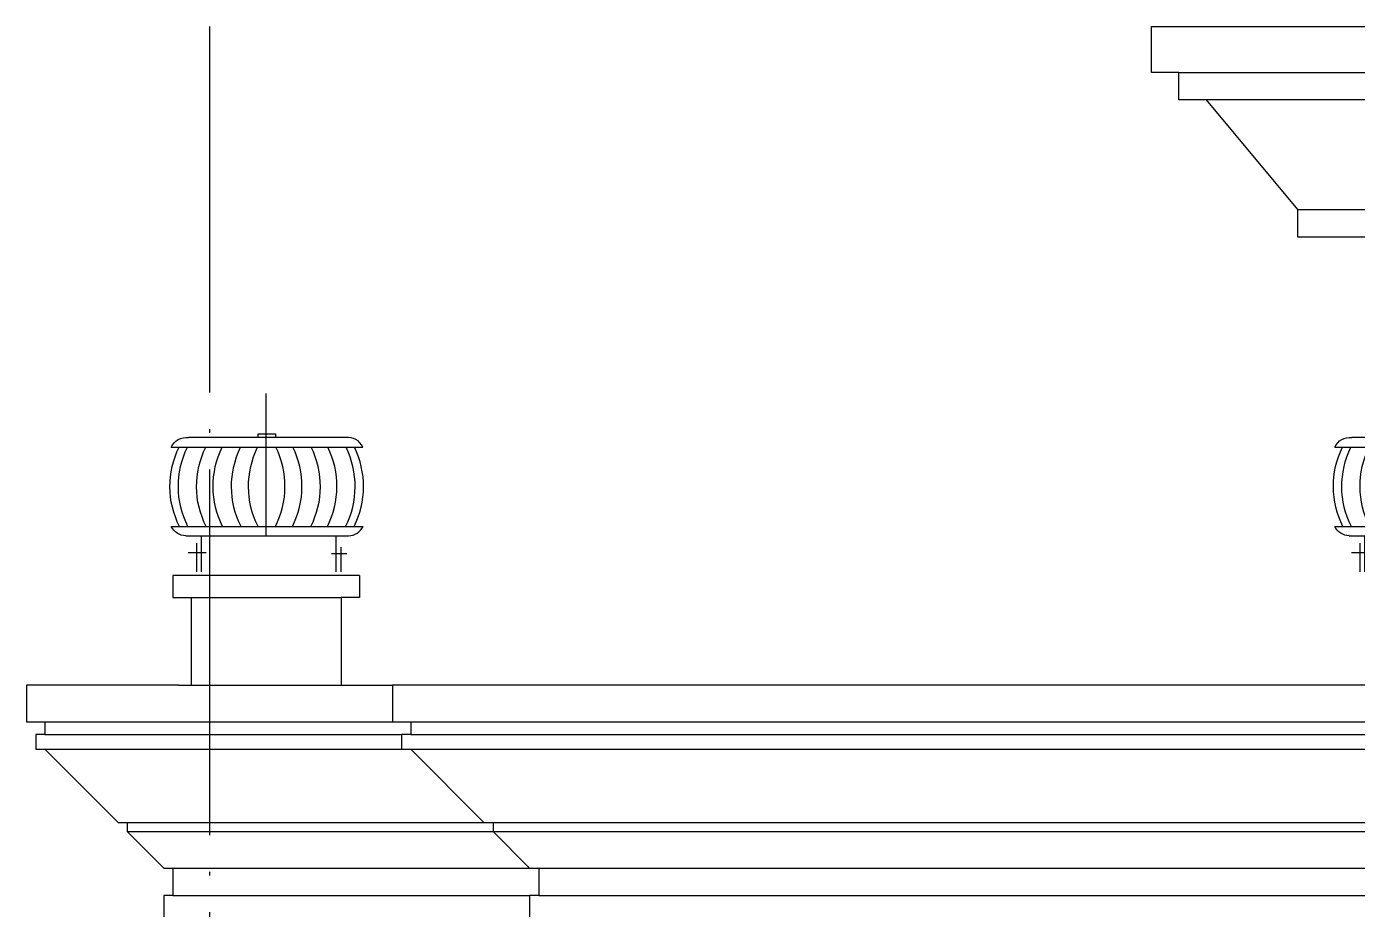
# Model space of a CAD drawing. Extents: x -12446 to 284554, y -295110 to 165007.
# Drawn here: x 604 to 7879, y -204079 to -199254 of the extents above; entities that cross this region are included whole.
import ezdxf

# ---------------------------------------------------------------- set-up
doc = ezdxf.new("R2010")
doc.units = 0
doc.header["$LTSCALE"] = 1000
doc.linetypes.add('AX-14-E$0$DOTE', pattern=[2.42, 2, -0.2, 0.02, -0.2])
for name, color, linetype in [('A-Anno-Note', 241, 'CONTINUOUS'), ('AX-14-E$0$A-Detl-Medm', 40, 'CONTINUOUS'), ('AX-14-E$0$A-Detl-Thin', 131, 'CONTINUOUS'), ('AX-14-E$0$Ax-T-D(ZZ)$0$AX-T-TY$0$AX-D-TY$0$Ax-00-D（2015.09.30yiqian)$0$Ax-00-D01-D04$0$A-Detl-Thin', 131, 'CONTINUOUS'), ('AX-14-E$0$Ax-T-D(ZZ)$0$AX-T-TY$0$AX-D-TY$0$Ax-00-D（2015.09.30yiqian)$0$Ax-00-D01-D04$0$A-Wall', 2, 'CONTINUOUS'), ('AX-14-E$0$Ax-T-D(ZZ)$0$AX-T-TY$0$AX-D-TY$0$Ax-00-D（2015.09.30yiqian)$0$Ax-00-D01-D04$0$A-Wall-Patt', 13, 'CONTINUOUS')]:
    doc.layers.add(name, color=color, linetype=linetype)
doc.layers.add('AX-14-E$0$A-Grid', color=222, linetype='AX-14-E$0$DOTE', plot=False)

# ---------------------------------------------------------------- blocks, each defined once
blk = doc.blocks.new('AX-14-E$0$Ax-T-D(ZZ)$0$AX-T-TY$0$AX-D-TY$0$Ax-00-D（2015.09.30yiqian)$0$Ax-00-D01-D04$0$aweweresyty')
at = {"layer": 'AX-14-E$0$Ax-T-D(ZZ)$0$AX-T-TY$0$AX-D-TY$0$Ax-00-D（2015.09.30yiqian)$0$Ax-00-D01-D04$0$A-Detl-Thin'}
for points in [[(-4, 0), (-4, 622.9)], [(343.9, 429.9), (-344.6, 429.9)], [(-40.1, 429.9), (-40.1, 445.5), (36, 445.5), (36, 429.9)], [(-419.2, 387.6), (418.3, 387.6)], [(-419.5, 40.8), (419.5, 40.8)], [(-356, 0), (356, 0)]]:
    blk.add_lwpolyline(points, dxfattribs=at)
for points in [[(-419.2, 387.6, -0.333588), (-344.6, 429.9, 0.276106)], [(418.5, 387.6, 0.333588), (343.9, 429.9, -0.276106)], [(-383.6, 40.8, -0.235428), (-385.4, 387.6, 1)], [(-346.8, 40.8, -0.235428), (-348.6, 387.6, 1)], [(-266.9, 40.8, -0.235428), (-268.8, 387.6, 1)], [(-194.8, 40.8, -0.235428), (-196.6, 387.6, 1)], [(-114.2, 40.8, -0.235428), (-116.1, 387.6, 1)], [(-39.9, 40.8, -0.235428), (-41.8, 387.6, 1)], [(36.1, 40.8, 0.235428), (38, 387.6, -1)], [(110.5, 40.8, 0.235428), (112.3, 387.6, -1)], [(191, 40.8, 0.235428), (192.9, 387.6, -1)], [(263.2, 40.8, 0.235428), (265, 387.6, -1)], [(343, 40.8, 0.235428), (344.8, 387.6, -1)], [(379.8, 40.8, 0.235428), (381.6, 387.6, -1)], [(-356, 0, -0.266155), (-419.5, 40.8, -1.553488)], [(356, 0, 0.266155), (419.5, 40.8, 1.553488)]]:
    blk.add_lwpolyline(points, format="xyb", dxfattribs=at)
at = {"layer": 'AX-14-E$0$Ax-T-D(ZZ)$0$AX-T-TY$0$AX-D-TY$0$Ax-00-D（2015.09.30yiqian)$0$Ax-00-D01-D04$0$A-Wall'}
for points in [[(-289.2, 0), (-289.2, -157.3)], [(302, -157.3), (302, 0)], [(-308.1, -157.3), (-308.1, -31.9)], [(323.9, -157.3), (323.9, -49.9)], [(-266.6, -74.5), (-345.8, -74.5)], [(281.9, -76.7), (348.1, -76.7)]]:
    blk.add_lwpolyline(points, dxfattribs=at)
blk = doc.blocks.new('AX-14-E$0$A$C40EB36A3')
at = {"layer": 'AX-14-E$0$A-Detl-Medm'}
blk.add_lwpolyline([(8200, 2620), (8200, 5905), (8050, 5905), (8050, 6055), (8150, 6055), (8150, 6755), (6950, 6755), (6950, 6905), (6950, 6905), (6450, 7505), (6300, 7505), (6300, 7655), (6150, 7655), (6150, 7905), (17900, 7905)], dxfattribs=at)
at = {"layer": 'AX-14-E$0$A-Detl-Thin'}
for p, q in [((6300, 7655), (29500, 7655)), ((29350, 7505), (6450, 7505)), ((6950, 6905), (28850, 6905)), ((1820.5, 4905), (800, 4905)), ((900, 4785), (1720, 4785)), ((830, 4305), (2000, 4305)), ((100, 4105), (2000, 4105)), ((2100, 4105), (8200, 4105)), ((100, 4035), (2050, 4035)), ((2100, 4035), (8200, 4035)), ((100, 3955), (2050, 3955)), ((2100, 3955), (8200, 3955)), ((550, 3555), (2500, 3555)), ((550, 3505), (8200, 3505)), ((2550, 3555), (8200, 3555)), ((800, 3305), (2750, 3305)), ((2800, 3305), (8200, 3305)), ((800, 3155), (2750, 3155)), ((2800, 3155), (8200, 3155))]:
    blk.add_line(p, q, dxfattribs=at)
for points in [[(800, 4905), (800, 4785), (900, 4785), (900, 4305)], [(1820.5, 4905), (1820.5, 4785), (1720, 4785), (1720, 4305)], [(830, 4305), (0, 4305), (0, 4105), (100, 4105), (100, 4035), (50, 4035), (50, 3955), (100, 3955), (500, 3555), (550, 3555), (550, 3505), (750, 3305), (800, 3305), (800, 3155), (750, 3155), (750, 3005), (900, 3005), (900, 1905)], [(8200, 4305), (2000, 4305), (2000, 4105), (2100, 4105), (2100, 4035), (2050, 4035), (2050, 3955), (2100, 3955), (2500, 3555), (2550, 3555), (2550, 3505), (2750, 3305), (2800, 3305), (2800, 3155), (2750, 3155), (2750, 3005), (2900, 3005), (2900, 1905)]]:
    blk.add_lwpolyline(points, dxfattribs=at)
at = {"layer": 'AX-14-E$0$Ax-T-D(ZZ)$0$AX-T-TY$0$AX-D-TY$0$Ax-00-D（2015.09.30yiqian)$0$Ax-00-D01-D04$0$A-Wall-Patt', "xscale": 1.25, "yscale": 1.25, "zscale": 1.25}
for p in [(1315.2, 5121.7), (7675.8, 5121.7)]:
    blk.add_blockref('AX-14-E$0$Ax-T-D(ZZ)$0$AX-T-TY$0$AX-D-TY$0$Ax-00-D（2015.09.30yiqian)$0$Ax-00-D01-D04$0$aweweresyty', p, dxfattribs=at)
blk = doc.blocks.new('AX-14-E')
at = {"layer": 'AX-14-E$0$A-Grid'}
blk.add_line((1603.9, -199254.4), (1603.9, -263085.2), dxfattribs=at)
at = {"layer": 'AX-14-E$0$A-Detl-Thin'}
blk.add_blockref('AX-14-E$0$A$C40EB36A3', (603.9, -207159.4), dxfattribs=at)

msp = doc.modelspace()

# ---------------------------------------------------------------- block references
at = {"layer": 'A-Anno-Note'}
msp.add_blockref('AX-14-E', (0, 0), dxfattribs=at)

doc.saveas('drawing.dxf')
